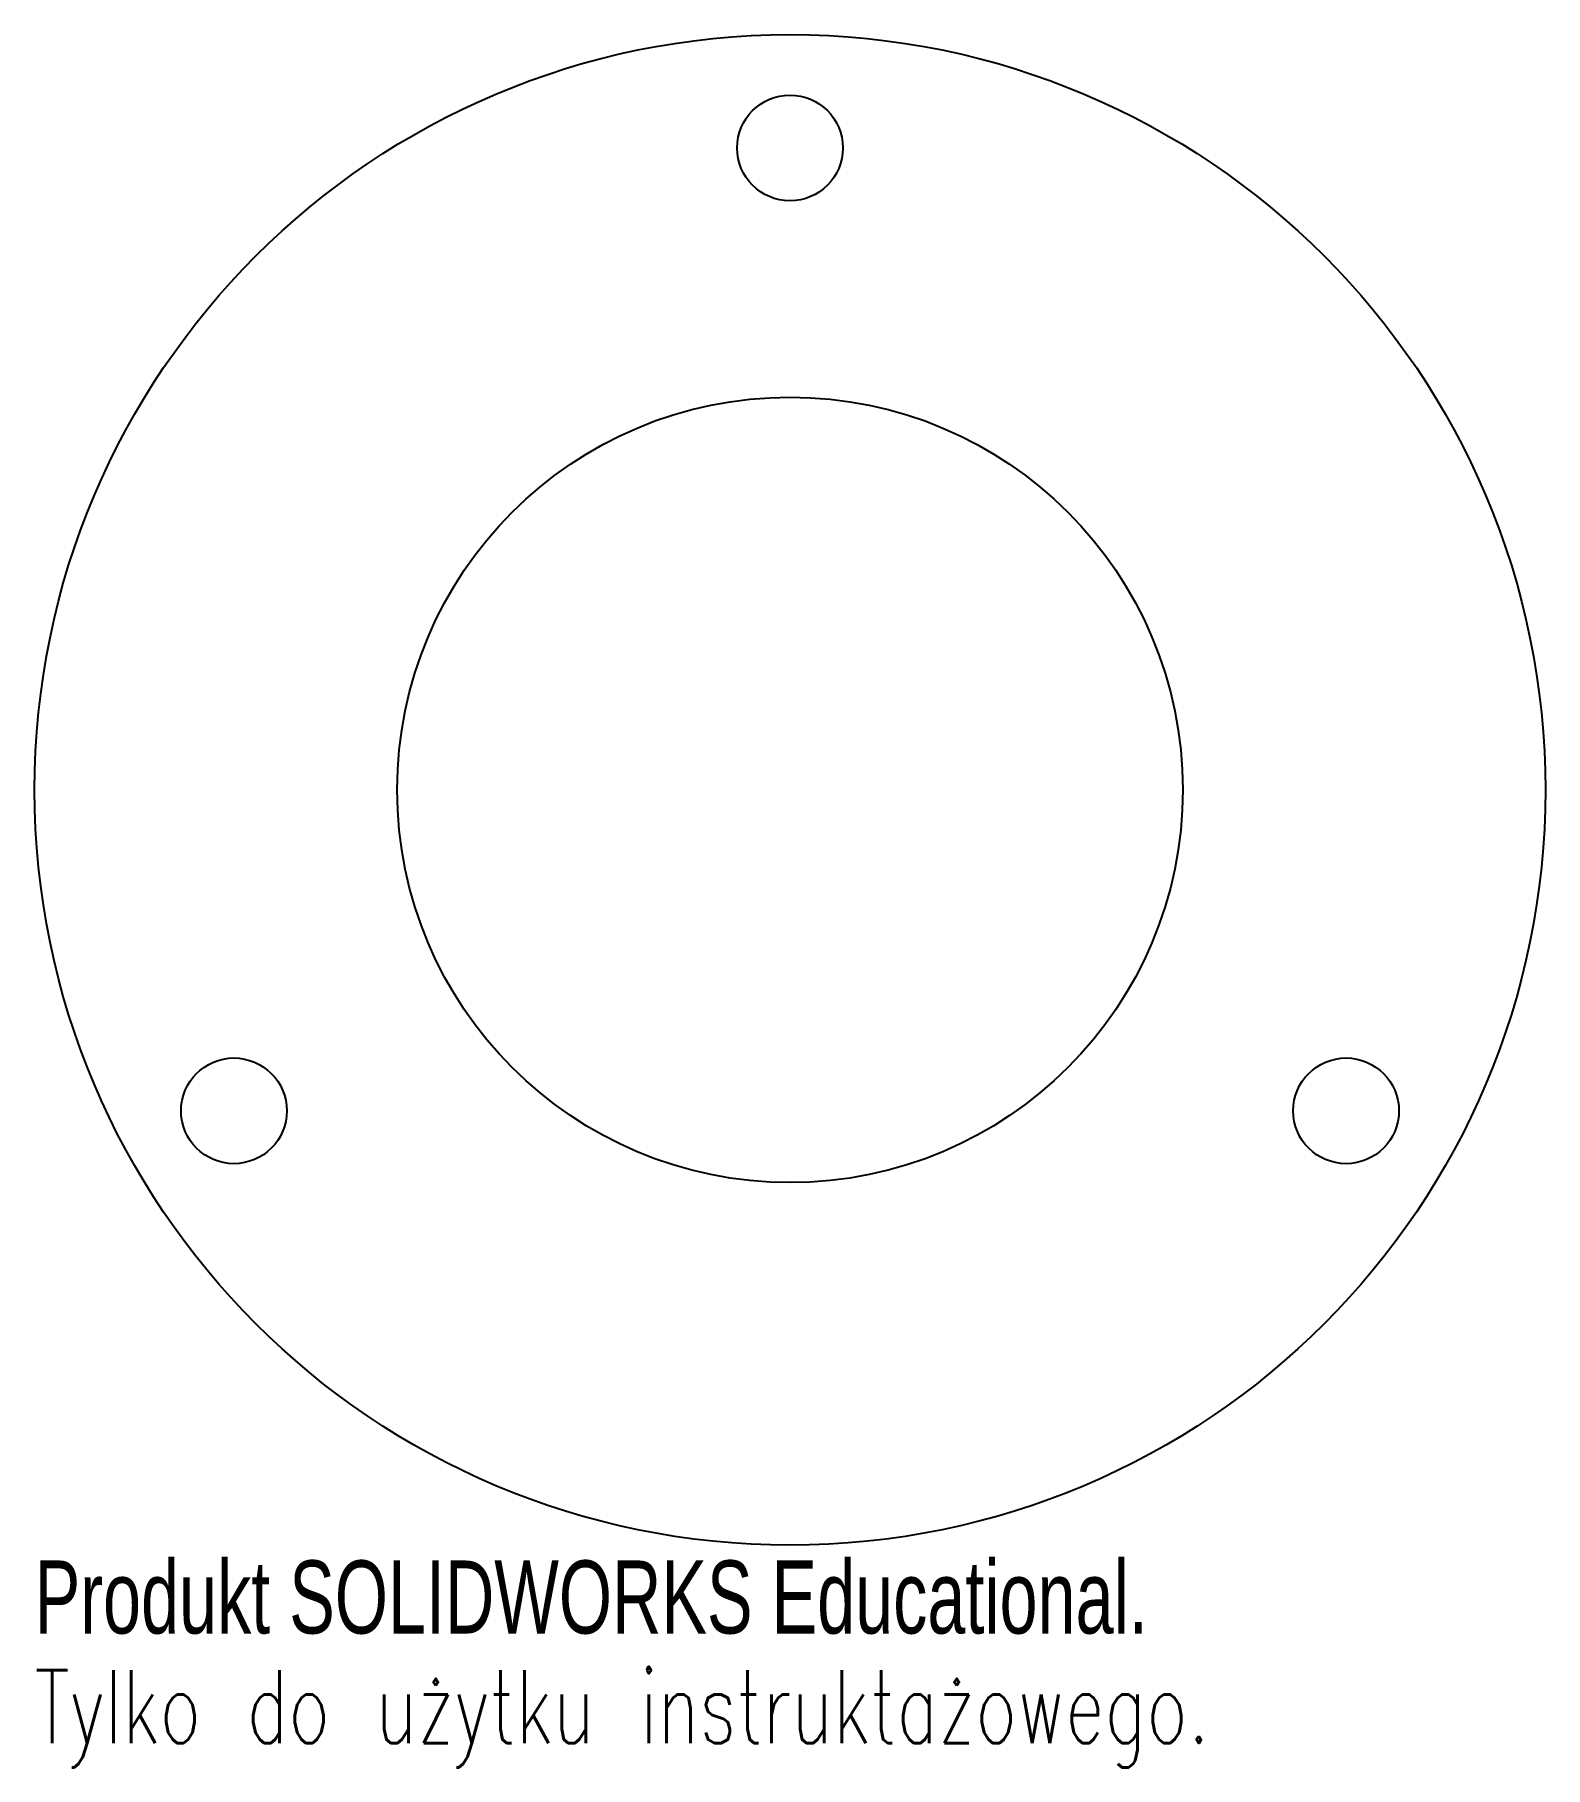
# Model space of a CAD drawing. Header units: millimetres. Extents: x -50 to 50, y -65 to 50.
import ezdxf

# ---------------------------------------------------------------- set-up
doc = ezdxf.new("R2010")
doc.units = ezdxf.units.MM
doc.styles.add('SLDTEXTSTYLE0', font='TXT', dxfattribs={"width": 0.7})
doc.styles.add('SLDTEXTSTYLE1', font='TXT', dxfattribs={"width": 0.7, "bigfont": 'bigfont'})

msp = doc.modelspace()

# ---------------------------------------------------------------- linework, layer by layer
at = {"color": 7, "linetype": 'Continuous', "lineweight": 25}
for centre, radius in [((0, 0), 50), ((0, 42.5), 3.5), ((0, 0), 26), ((-36.81, -21.25), 3.5), ((36.81, -21.25), 3.5)]:
    msp.add_circle(centre, radius, dxfattribs=at)

# ---------------------------------------------------------------- texts
at = {"color": 7, "linetype": 'Continuous', "char_height": 4.8336, "attachment_point": 1}
for s, insert, style in [('Produkt SOLIDWORKS Educational.', (-50, -51.02), 'SLDTEXTSTYLE0'), ('Tylko do użytku instruktażowego.', (-50, -58.27), 'SLDTEXTSTYLE1')]:
    msp.add_mtext(s, dxfattribs=dict(at, insert=insert, style=style))

doc.saveas('drawing.dxf')
